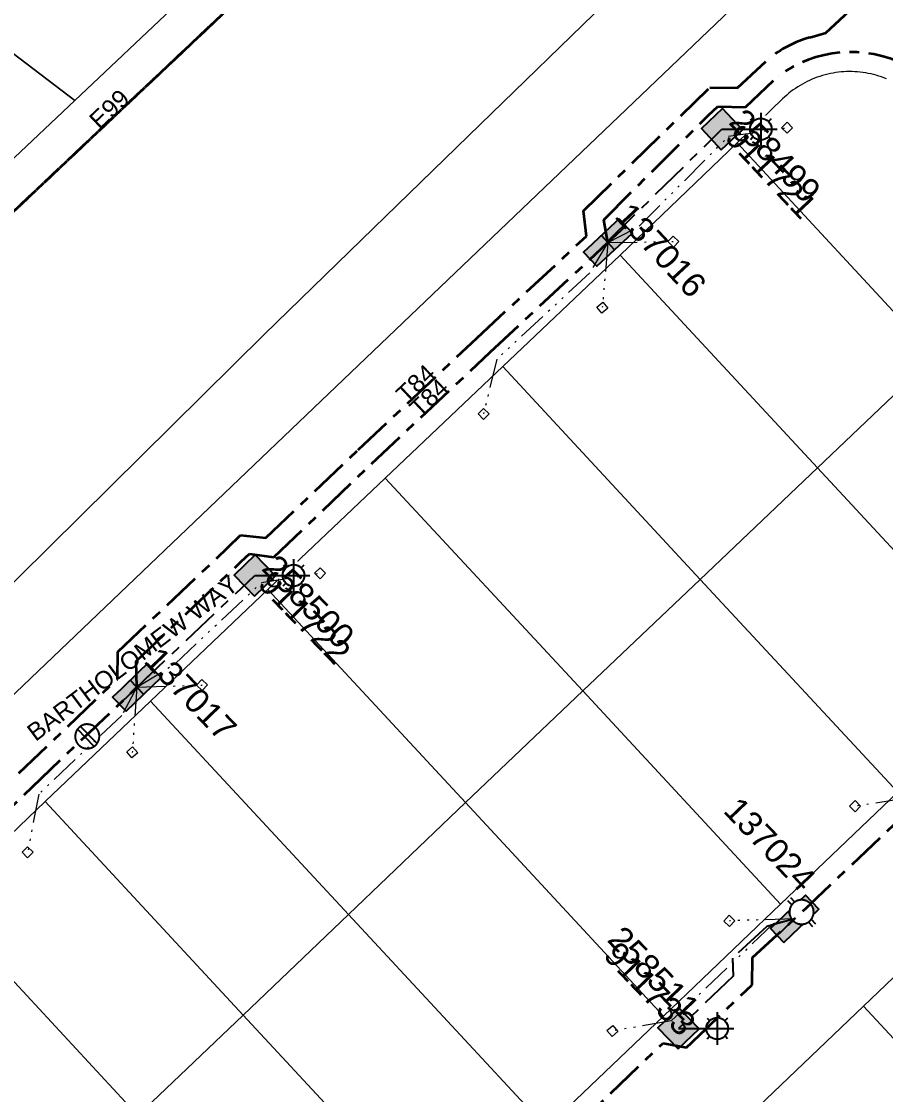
# Model space of a CAD drawing. Header units: metres. Extents: x 264899 to 270320, y 6185871 to 6191197.
# Drawn here: x 268139.4 to 268228.5, y 6186596 to 6186706.7 of the extents above; entities that cross this region are included whole.
import ezdxf
from ezdxf.enums import TextEntityAlignment as Align

# ---------------------------------------------------------------- set-up
doc = ezdxf.new("R2010")
doc.units = ezdxf.units.M
for name, pattern in [('Cable Exist OH', [1, 1, 0]), ('Cable Exist UG', [7, 4, -1, 1, -1]), ('PHANTOMX2', [6.6, 3, -0.75, 0.2, -0.75, 0.2, -0.75, 0.2, -0.75])]:
    doc.linetypes.add(name, pattern=pattern)
doc.layers.get('0').update_dxf_attribs({"color": 6})
for name, color, linetype, lineweight in [('_User_HV_Exist', 1, 'Continuous', 35), ('_User_LV_Exist', 5, 'Continuous', 35), ('Cadastre Land Parcels_SP_EXT', 118, 'Continuous', 15), ('Cadastre Roads_SP_EXT', 218, 'Continuous', 15), ('Mains_HV_EXT', 13, 'Continuous', 25), ('Mains_LV_EXT', 163, 'Continuous', 25), ('Mains_LV_SL_EXT', 135, 'Continuous', 25), ('Mains_SL_EXT', 131, 'Continuous', 25), ('Services_SP_EXT', 42, 'PHANTOMX2', 20)]:
    doc.layers.add(name, color=color, linetype=linetype, lineweight=lineweight)
for name, color, linetype in [('Equip_LV_EXT', 7, 'Continuous'), ('Equip_SP_SL_EXT', 7, 'Continuous'), ('SupportsUG_SP_LV_EXT', 7, 'Continuous'), ('SupportsUG_SP_LV_SL_EXT', 7, 'Continuous')]:
    doc.layers.add(name, color=color, linetype=linetype)
doc.layers.get('0').freeze()
doc.styles.add('COLUMN_LABEL', font='arial.ttf', dxfattribs={"height": 2})
doc.styles.add('iecARIAL', font='arial.ttf', dxfattribs={"height": 2})
doc.styles.add('POLE_LABEL', font='arial.ttf', dxfattribs={"height": 2})
doc.styles.add('SL_LABEL', font='arial.ttf', dxfattribs={"height": 2})
doc.styles.get("Standard").update_dxf_attribs({"font": 'arial.ttf'})

# ---------------------------------------------------------------- blocks, each defined once
blk = doc.blocks.new('COLUMN_EXT')
blk.add_hatch(color=256).paths.add_polyline_path([(1.5, -1.5), (1.5, 1.5), (-1.5, 1.5), (-1.5, -1.5)])
blk.add_lwpolyline([(1.5, 1.5), (-1.5, 1.5), (-1.5, -1.5), (1.5, -1.5)], close=True)
at = {"flags": 1}
blk.add_attdef('Z', (-1.81, 2.35), '', height=0.2, rotation=180, dxfattribs=at)
at = {"flags": 9}
for tag, p in [('STREETNAME', (-1.81, 1.6)), ('LOCATION', (-1.81, 1.4)), ('SUBURB', (-1.81, 1.8)), ('LEGEND', (-1.81, 1.2)), ('NOTES', (-1.81, 2)), ('COLUMN_TYPE', (-1.81, 0.4)), ('OWNED_BY', (-1.81, 0.6)), ('USAGE', (-1.81, 1)), ('STATE', (-1.81, 0.8))]:
    blk.add_attdef(tag, text='', height=0.2, rotation=180, dxfattribs=at).set_placement(p, align=Align.MIDDLE_LEFT)
for tag, style, p in [('STRUCTURE_PLANT_NUMBER', 'POLE_LABEL', (-1.81, -0.03)), ('STREET_CODE', 'COLUMN_LABEL', (-1.81, 0.2))]:
    blk.add_attdef(tag, text='', height=0.2, rotation=180, dxfattribs=dict(at, style=style)).set_placement(p, align=Align.MIDDLE_LEFT)
at = {"style": 'COLUMN_LABEL', "width": 0.9, "flags": 8}
blk.add_attdef('ASSET_NUM', text='', height=2, rotation=270, dxfattribs=at).set_placement((2, -4), align=Align.MIDDLE_LEFT)
blk = doc.blocks.new('PILLAR_EXT')
blk.add_hatch(color=256).paths.add_polyline_path([(-2.5, 1), (-2.5, -1), (2.5, -1), (2.5, 1)])
for p, q in [((-2.5, 0), (2.5, 0)), ((0, 1), (0, -1))]:
    blk.add_line(p, q)
at = {"ltscale": 10}
blk.add_line((2.5, 0), (-2.5, 0), dxfattribs=at)
blk.add_lwpolyline([(-2.5, -1), (-1.25, -1), (1.25, -1), (2.5, -1), (2.5, 1), (-2.5, 1)], close=True)
at = {"width": 0.9, "flags": 8}
blk.add_attdef('ASSET_NUM', text='', height=2, rotation=90, dxfattribs=at).set_placement((-2, 4), align=Align.MIDDLE_LEFT)
for tag, p, flags in [('OWNED_BY', (0, -0.2), 9), ('STATE', (0, -0.4), 9), ('SUPPORT_TYPE', (0, -0.6), 9), ('USAGE', (0, -0.8), 9), ('LEGEND', (0, -1), 9), ('LOCATION', (0, -1.2), 9), ('STREETNAME', (0, -1.8), 9), ('SUBURB', (0, -2), 1), ('NOTES', (0, -1.4), 9), ('PARENT', (0, -1.6), 9)]:
    blk.add_attdef(tag, p, '', height=0.2, dxfattribs=dict(flags=flags))
blk = doc.blocks.new('SL_LANTERN_EXT')
at = {"flags": 9}
for tag, p in [('LRATECODE', (-7.4, 0)), ('LOUTREACHVOCAB', (-7.2, 0)), ('LOUTREACH', (-7, 0)), ('LANTNUMBER', (-6.6, 0)), ('LNEW', (-6.4, 0)), ('LMASTVOCAB', (-6.2, 0)), ('LMAST', (-6, 0)), ('LLAMPVOCAB', (-5.8, 0)), ('LLAMP', (-5.6, 0)), ('LEXIST', (-5.4, 0)), ('LCHARGE3PERCENT', (-5.2, 0)), ('LCHARGE3', (-5, 0)), ('LCHARGE2PERCENT', (-4.8, 0)), ('LCHARGE2', (-4.6, 0)), ('LCHARGE1PERCENT', (-4.4, 0)), ('LCHARGE1', (-4.2, 0)), ('LCATEGORY', (-4, 0)), ('LBRACKETVOCAB', (-3.8, 0)), ('LBRACKET', (-3.6, 0)), ('LKINGHEIGHT', (-3.4, 0)), ('CREPLACE', (-3.2, 0)), ('CREMOVE', (-3, 0)), ('CNUMBER', (-2.8, 0)), ('CNEW', (-2.6, 0)), ('CEXIST', (-2.4, 0)), ('USAGE', (-2.2, 0)), ('STATE', (-2, 0)), ('OWNED_BY', (-1.8, 0)), ('ORIENTATION', (-1.6, 0)), ('OPERATING_VOLTAGE', (-1.4, 0)), ('NO_PHASES', (-1.2, 0)), ('LANTERN_TYPE', (-1, 0)), ('LANTERN_PURPOSE', (-0.8, 0)), ('CONTROL_TYPE', (-0.6, 0)), ('CONSTRUCTED_VOLTAGE', (-0.4, 0))]:
    blk.add_attdef(tag, text='', height=0.001, rotation=270, dxfattribs=at).set_placement(p, align=Align.MIDDLE_LEFT)
at = {"style": 'SL_LABEL', "flags": 9}
blk.add_attdef('STREET_CODE', text='', height=0.001, rotation=270, dxfattribs=at).set_placement((0, 0), align=Align.MIDDLE_LEFT)
at = {"flags": 1}
blk.add_attdef('Z', (0, 0), '', height=0.001, rotation=270, dxfattribs=at)
at = {"width": 0.9}
blk.add_attdef('LNUMBER', text='', height=1, dxfattribs=at).set_placement((7, -1), align=Align.MIDDLE_LEFT)
at = {"flags": 9}
for tag, p in [('LREMOVE', (0, -7.6)), ('LREPLACE', (0, -7.8)), ('LTYPE', (0, -8)), ('LTYPEVOCAB', (0, -8.2)), ('LEGEND', (0, -8.4)), ('SUBURB', (0, -8.6)), ('STREETNAME', (0, -8.8)), ('LOCATION', (0, -9)), ('NOTES', (0, -9.2)), ('MAINTAINED_BY', (0, -9.86))]:
    blk.add_attdef(tag, text='', height=0.001, dxfattribs=at).set_placement(p, align=Align.MIDDLE_LEFT)
blk.add_attdef('OPERATED_BY', (0, -9.61), '', height=0.001, dxfattribs=at)
blk.add_wipeout([(5.69, 0), (5.06, -1.06), (4, -1.69), (2.94, -1.06), (2.31, 0), (2.94, 1.06), (4, 1.69), (5.06, 1.06)])
for p, q in [((4, 1.69), (4, 0)), ((0, 0), (4, 0)), ((2.94, 1.06), (3.2, 0.8)), ((5.06, 1.06), (4.8, 0.8)), ((2.94, -1.06), (3.2, -0.8)), ((4, 0), (5.69, 0)), ((4, 0), (4, -1.69)), ((5.06, -1.06), (4.8, -0.8))]:
    blk.add_line(p, q)
blk.add_circle((4, 0), 1.12)
blk = doc.blocks.new('CCP_EXT')
at = {"flags": 9}
for tag, p in [('STATE', (0, -1.8)), ('LEGEND', (0, -1.4)), ('LIFE_SUPPORT', (0, -1.6)), ('NOTES', (0, -2))]:
    blk.add_attdef(tag, text='', height=0.2, dxfattribs=at).set_placement(p, align=Align.MIDDLE_LEFT)
blk.add_wipeout([(0, 0.57), (0.57, 0), (0, -0.57), (-0.57, 0)])
blk.add_lwpolyline([(-0.57, 0), (0, 0.57), (0.57, 0), (0, -0.57), (-0.57, 0)])
at = {"flags": 1}
blk.add_attdef('Z', (0, 0), '', height=0.2, dxfattribs=at)
at = {"flags": 9}
for tag, p in [('CCP_TYPE', (0, 0)), ('CONSTRUCTED_VOLTAGE', (0, -0.2)), ('OPERATING_VOLTAGE', (0, -0.6)), ('ORIENTATION', (0, -0.8)), ('OWNED_BY', (0, -1)), ('NO_PHASES', (0, -0.4)), ('USAGE', (0, -1.2))]:
    blk.add_attdef(tag, text='', height=0.2, dxfattribs=at).set_placement(p, align=Align.MIDDLE_LEFT)
blk = doc.blocks.new('LV_UG_LINKS_CLOSED_EXT')
at = {"layer": 'Equip_LV_EXT'}
for tag, flags, p in [('ACTUAL_STATUS', 9, (3, -2)), ('CONSTRUCTED_VOLTAGE', 9, (3, -2.2)), ('OPERATING_VOLTAGE', 9, (3, -2.6)), ('ORIENTATION', 9, (3, -2.8)), ('STATE', 9, (3, -3)), ('SWITCH_TYPE', 9, (3, -3.2)), ('NO_PHASES', 9, (3, -2.4)), ('USAGE', 9, (3, -3.4)), ('OWNED_BY', 9, (3, -3.8)), ('OPERATED_BY', 9, (3, -4)), ('NOTES', 9, (3, -3.6)), ('MAINTAINED_BY', 9, (3, -4.2)), ('NUMBER_OF_PHASES', 9, (3, -4.4)), ('TYPE', 9, (3, -4.6)), ('Z', 1, (3, -4.8))]:
    blk.add_attdef(tag, text='', height=0.2, dxfattribs=dict(at, flags=flags)).set_placement(p, align=Align.MIDDLE_LEFT)
blk.add_wipeout([(4, 1.25), (3.97, 1.25), (3.94, 1.25), (3.91, 1.25), (3.88, 1.24), (3.85, 1.24), (3.82, 1.24), (3.79, 1.23), (3.76, 1.23), (3.73, 1.22), (3.7, 1.21), (3.67, 1.2), (3.64, 1.2), (3.61, 1.19), (3.58, 1.18), (3.55, 1.17), (3.52, 1.15), (3.49, 1.14), (3.47, 1.13), (3.44, 1.12), (3.41, 1.1), (3.38, 1.09), (3.36, 1.07), (3.33, 1.06), (3.31, 1.04), (3.28, 1.02), (3.26, 1), (3.23, 0.99), (3.21, 0.97), (3.18, 0.95), (3.16, 0.93), (3.14, 0.91), (3.12, 0.88), (3.09, 0.86), (3.07, 0.84), (3.05, 0.82), (3.03, 0.79), (3.01, 0.77), (3, 0.74), (2.98, 0.72), (2.96, 0.69), (2.94, 0.67), (2.93, 0.64), (2.91, 0.62), (2.9, 0.59), (2.88, 0.56), (2.87, 0.53), (2.86, 0.51), (2.85, 0.48), (2.83, 0.45), (2.82, 0.42), (2.81, 0.39), (2.8, 0.36), (2.8, 0.33), (2.79, 0.3), (2.78, 0.27), (2.77, 0.24), (2.77, 0.21), (2.76, 0.18), (2.76, 0.15), (2.76, 0.12), (2.75, 0.09), (2.75, 0.06), (2.75, 0.03), (2.75, 0), (2.75, -0.03), (2.75, -0.06), (2.75, -0.09), (2.76, -0.12), (2.76, -0.15), (2.76, -0.18), (2.77, -0.21), (2.77, -0.24), (2.78, -0.27), (2.79, -0.3), (2.8, -0.33), (2.8, -0.36), (2.81, -0.39), (2.82, -0.42), (2.83, -0.45), (2.85, -0.48), (2.86, -0.51), (2.87, -0.53), (2.88, -0.56), (2.9, -0.59), (2.91, -0.62), (2.93, -0.64), (2.94, -0.67), (2.96, -0.69), (2.98, -0.72), (3, -0.74), (3.01, -0.77), (3.03, -0.79), (3.05, -0.82), (3.07, -0.84), (3.09, -0.86), (3.12, -0.88), (3.14, -0.91), (3.16, -0.93), (3.18, -0.95), (3.21, -0.97), (3.23, -0.99), (3.26, -1), (3.28, -1.02), (3.31, -1.04), (3.33, -1.06), (3.36, -1.07), (3.38, -1.09), (3.41, -1.1), (3.44, -1.12), (3.47, -1.13), (3.49, -1.14), (3.52, -1.15), (3.55, -1.17), (3.58, -1.18), (3.61, -1.19), (3.64, -1.2), (3.67, -1.2), (3.7, -1.21), (3.73, -1.22), (3.76, -1.23), (3.79, -1.23), (3.82, -1.24), (3.85, -1.24), (3.88, -1.24), (3.91, -1.25), (3.94, -1.25), (3.97, -1.25), (4, -1.25), (4.03, -1.25), (4.06, -1.25), (4.09, -1.25), (4.12, -1.24), (4.15, -1.24), (4.18, -1.24), (4.21, -1.23), (4.24, -1.23), (4.27, -1.22), (4.3, -1.21), (4.33, -1.2), (4.36, -1.2), (4.39, -1.19), (4.42, -1.18), (4.45, -1.17), (4.48, -1.15), (4.51, -1.14), (4.53, -1.13), (4.56, -1.12), (4.59, -1.1), (4.62, -1.09), (4.64, -1.07), (4.67, -1.06), (4.69, -1.04), (4.72, -1.02), (4.74, -1), (4.77, -0.99), (4.79, -0.97), (4.82, -0.95), (4.84, -0.93), (4.86, -0.91), (4.88, -0.88), (4.91, -0.86), (4.93, -0.84), (4.95, -0.82), (4.97, -0.79), (4.99, -0.77), (5, -0.74), (5.02, -0.72), (5.04, -0.69), (5.06, -0.67), (5.07, -0.64), (5.09, -0.62), (5.1, -0.59), (5.12, -0.56), (5.13, -0.53), (5.14, -0.51), (5.15, -0.48), (5.17, -0.45), (5.18, -0.42), (5.19, -0.39), (5.2, -0.36), (5.2, -0.33), (5.21, -0.3), (5.22, -0.27), (5.23, -0.24), (5.23, -0.21), (5.24, -0.18), (5.24, -0.15), (5.24, -0.12), (5.25, -0.09), (5.25, -0.06), (5.25, -0.03), (5.25, 0), (5.25, 0.03), (5.25, 0.06), (5.25, 0.09), (5.24, 0.12), (5.24, 0.15), (5.24, 0.18), (5.23, 0.21), (5.23, 0.24), (5.22, 0.27), (5.21, 0.3), (5.2, 0.33), (5.2, 0.36), (5.19, 0.39), (5.18, 0.42), (5.17, 0.45), (5.15, 0.48), (5.14, 0.51), (5.13, 0.53), (5.12, 0.56), (5.1, 0.59), (5.09, 0.62), (5.07, 0.64), (5.06, 0.67), (5.04, 0.69), (5.02, 0.72), (5, 0.74), (4.99, 0.77), (4.97, 0.79), (4.95, 0.82), (4.93, 0.84), (4.91, 0.86), (4.88, 0.88), (4.86, 0.91), (4.84, 0.93), (4.82, 0.95), (4.79, 0.97), (4.77, 0.99), (4.74, 1), (4.72, 1.02), (4.69, 1.04), (4.67, 1.06), (4.64, 1.07), (4.62, 1.09), (4.59, 1.1), (4.56, 1.12), (4.53, 1.13), (4.51, 1.14), (4.48, 1.15), (4.45, 1.17), (4.42, 1.18), (4.39, 1.19), (4.36, 1.2), (4.33, 1.2), (4.3, 1.21), (4.27, 1.22), (4.24, 1.23), (4.21, 1.23), (4.18, 1.24), (4.15, 1.24), (4.12, 1.24), (4.09, 1.25), (4.06, 1.25), (4.03, 1.25)]).dxf.layer = 'Equip_LV_EXT'
for p, q in [((3.79, 1.23), (3.79, -1.23)), ((4.21, 1.23), (4.21, -1.23))]:
    blk.add_line(p, q, dxfattribs=at)
at = {"layer": 'Equip_LV_EXT', "flags": 128}
blk.add_lwpolyline([(4, 1.25), (3.97, 1.25), (3.94, 1.25), (3.91, 1.25), (3.88, 1.24), (3.85, 1.24), (3.82, 1.24), (3.79, 1.23), (3.76, 1.23), (3.73, 1.22), (3.7, 1.21), (3.67, 1.2), (3.64, 1.2), (3.61, 1.19), (3.58, 1.18), (3.55, 1.17), (3.52, 1.15), (3.49, 1.14), (3.47, 1.13), (3.44, 1.12), (3.41, 1.1), (3.38, 1.09), (3.36, 1.07), (3.33, 1.06), (3.31, 1.04), (3.28, 1.02), (3.26, 1), (3.23, 0.99), (3.21, 0.97), (3.18, 0.95), (3.16, 0.93), (3.14, 0.91), (3.12, 0.88), (3.09, 0.86), (3.07, 0.84), (3.05, 0.82), (3.03, 0.79), (3.01, 0.77), (3, 0.74), (2.98, 0.72), (2.96, 0.69), (2.94, 0.67), (2.93, 0.64), (2.91, 0.62), (2.9, 0.59), (2.88, 0.56), (2.87, 0.53), (2.86, 0.51), (2.85, 0.48), (2.83, 0.45), (2.82, 0.42), (2.81, 0.39), (2.8, 0.36), (2.8, 0.33), (2.79, 0.3), (2.78, 0.27), (2.77, 0.24), (2.77, 0.21), (2.76, 0.18), (2.76, 0.15), (2.76, 0.12), (2.75, 0.09), (2.75, 0.06), (2.75, 0.03), (2.75, 0), (2.75, -0.03), (2.75, -0.06), (2.75, -0.09), (2.76, -0.12), (2.76, -0.15), (2.76, -0.18), (2.77, -0.21), (2.77, -0.24), (2.78, -0.27), (2.79, -0.3), (2.8, -0.33), (2.8, -0.36), (2.81, -0.39), (2.82, -0.42), (2.83, -0.45), (2.85, -0.48), (2.86, -0.51), (2.87, -0.53), (2.88, -0.56), (2.9, -0.59), (2.91, -0.62), (2.93, -0.64), (2.94, -0.67), (2.96, -0.69), (2.98, -0.72), (3, -0.74), (3.01, -0.77), (3.03, -0.79), (3.05, -0.82), (3.07, -0.84), (3.09, -0.86), (3.12, -0.88), (3.14, -0.91), (3.16, -0.93), (3.18, -0.95), (3.21, -0.97), (3.23, -0.99), (3.26, -1), (3.28, -1.02), (3.31, -1.04), (3.33, -1.06), (3.36, -1.07), (3.38, -1.09), (3.41, -1.1), (3.44, -1.12), (3.47, -1.13), (3.49, -1.14), (3.52, -1.15), (3.55, -1.17), (3.58, -1.18), (3.61, -1.19), (3.64, -1.2), (3.67, -1.2), (3.7, -1.21), (3.73, -1.22), (3.76, -1.23), (3.79, -1.23), (3.82, -1.24), (3.85, -1.24), (3.88, -1.24), (3.91, -1.25), (3.94, -1.25), (3.97, -1.25), (4, -1.25), (4.03, -1.25), (4.06, -1.25), (4.09, -1.25), (4.12, -1.24), (4.15, -1.24), (4.18, -1.24), (4.21, -1.23), (4.24, -1.23), (4.27, -1.22), (4.3, -1.21), (4.33, -1.2), (4.36, -1.2), (4.39, -1.19), (4.42, -1.18), (4.45, -1.17), (4.48, -1.15), (4.51, -1.14), (4.53, -1.13), (4.56, -1.12), (4.59, -1.1), (4.62, -1.09), (4.64, -1.07), (4.67, -1.06), (4.69, -1.04), (4.72, -1.02), (4.74, -1), (4.77, -0.99), (4.79, -0.97), (4.82, -0.95), (4.84, -0.93), (4.86, -0.91), (4.88, -0.88), (4.91, -0.86), (4.93, -0.84), (4.95, -0.82), (4.97, -0.79), (4.99, -0.77), (5, -0.74), (5.02, -0.72), (5.04, -0.69), (5.06, -0.67), (5.07, -0.64), (5.09, -0.62), (5.1, -0.59), (5.12, -0.56), (5.13, -0.53), (5.14, -0.51), (5.15, -0.48), (5.17, -0.45), (5.18, -0.42), (5.19, -0.39), (5.2, -0.36), (5.2, -0.33), (5.21, -0.3), (5.22, -0.27), (5.23, -0.24), (5.23, -0.21), (5.24, -0.18), (5.24, -0.15), (5.24, -0.12), (5.25, -0.09), (5.25, -0.06), (5.25, -0.03), (5.25, 0), (5.25, 0.03), (5.25, 0.06), (5.25, 0.09), (5.24, 0.12), (5.24, 0.15), (5.24, 0.18), (5.23, 0.21), (5.23, 0.24), (5.22, 0.27), (5.21, 0.3), (5.2, 0.33), (5.2, 0.36), (5.19, 0.39), (5.18, 0.42), (5.17, 0.45), (5.15, 0.48), (5.14, 0.51), (5.13, 0.53), (5.12, 0.56), (5.1, 0.59), (5.09, 0.62), (5.07, 0.64), (5.06, 0.67), (5.04, 0.69), (5.02, 0.72), (5, 0.74), (4.99, 0.77), (4.97, 0.79), (4.95, 0.82), (4.93, 0.84), (4.91, 0.86), (4.88, 0.88), (4.86, 0.91), (4.84, 0.93), (4.82, 0.95), (4.79, 0.97), (4.77, 0.99), (4.74, 1), (4.72, 1.02), (4.69, 1.04), (4.67, 1.06), (4.64, 1.07), (4.62, 1.09), (4.59, 1.1), (4.56, 1.12), (4.53, 1.13), (4.51, 1.14), (4.48, 1.15), (4.45, 1.17), (4.42, 1.18), (4.39, 1.19), (4.36, 1.2), (4.33, 1.2), (4.3, 1.21), (4.27, 1.22), (4.24, 1.23), (4.21, 1.23), (4.18, 1.24), (4.15, 1.24), (4.12, 1.24), (4.09, 1.25), (4.06, 1.25), (4.03, 1.25)], close=True, dxfattribs=at)
blk = doc.blocks.new('LV_UG_LINKS_OPEN_EXT')
at = {"layer": 'Equip_LV_EXT'}
for tag, height, flags, p in [('NO_PHASES', 0.167, 9, (3.17, -2)), ('OPERATING_VOLTAGE', 0.2, 9, (3, -2.6)), ('ORIENTATION', 0.2, 9, (3, -2.8)), ('STATE', 0.2, 9, (3, -3)), ('SWITCH_TYPE', 0.2, 9, (3, -3.2)), ('USAGE', 0.2, 9, (3, -3.4)), ('OWNED_BY', 0.2, 9, (3, -3.8)), ('OPERATED_BY', 0.2, 9, (3, -4)), ('NOTES', 0.2, 9, (3, -3.6)), ('MAINTAINED_BY', 0.2, 9, (3, -4.2)), ('NUMBER_OF_PHASES', 0.2, 9, (3, -4.4)), ('TYPE', 0.2, 9, (3, -4.6)), ('Z', 0.2, 1, (3, -4.8))]:
    blk.add_attdef(tag, text='', height=height, dxfattribs=dict(at, flags=flags)).set_placement(p, align=Align.MIDDLE_LEFT)
blk.add_wipeout([(4, 1.25), (3.97, 1.25), (3.94, 1.25), (3.91, 1.25), (3.88, 1.24), (3.85, 1.24), (3.82, 1.24), (3.79, 1.23), (3.76, 1.23), (3.73, 1.22), (3.7, 1.21), (3.67, 1.2), (3.64, 1.2), (3.61, 1.19), (3.58, 1.18), (3.55, 1.17), (3.52, 1.15), (3.49, 1.14), (3.47, 1.13), (3.44, 1.12), (3.41, 1.1), (3.38, 1.09), (3.36, 1.07), (3.33, 1.06), (3.31, 1.04), (3.28, 1.02), (3.26, 1), (3.23, 0.99), (3.21, 0.97), (3.18, 0.95), (3.16, 0.93), (3.14, 0.91), (3.12, 0.88), (3.09, 0.86), (3.07, 0.84), (3.05, 0.82), (3.03, 0.79), (3.01, 0.77), (3, 0.74), (2.98, 0.72), (2.96, 0.69), (2.94, 0.67), (2.93, 0.64), (2.91, 0.62), (2.9, 0.59), (2.88, 0.56), (2.87, 0.53), (2.86, 0.51), (2.85, 0.48), (2.83, 0.45), (2.82, 0.42), (2.81, 0.39), (2.8, 0.36), (2.8, 0.33), (2.79, 0.3), (2.78, 0.27), (2.77, 0.24), (2.77, 0.21), (2.76, 0.18), (2.76, 0.15), (2.76, 0.12), (2.75, 0.09), (2.75, 0.06), (2.75, 0.03), (2.75, 0), (2.75, -0.03), (2.75, -0.06), (2.75, -0.09), (2.76, -0.12), (2.76, -0.15), (2.76, -0.18), (2.77, -0.21), (2.77, -0.24), (2.78, -0.27), (2.79, -0.3), (2.8, -0.33), (2.8, -0.36), (2.81, -0.39), (2.82, -0.42), (2.83, -0.45), (2.85, -0.48), (2.86, -0.51), (2.87, -0.53), (2.88, -0.56), (2.9, -0.59), (2.91, -0.62), (2.93, -0.64), (2.94, -0.67), (2.96, -0.69), (2.98, -0.72), (3, -0.74), (3.01, -0.77), (3.03, -0.79), (3.05, -0.82), (3.07, -0.84), (3.09, -0.86), (3.12, -0.88), (3.14, -0.91), (3.16, -0.93), (3.18, -0.95), (3.21, -0.97), (3.23, -0.99), (3.26, -1), (3.28, -1.02), (3.31, -1.04), (3.33, -1.06), (3.36, -1.07), (3.38, -1.09), (3.41, -1.1), (3.44, -1.12), (3.47, -1.13), (3.49, -1.14), (3.52, -1.15), (3.55, -1.17), (3.58, -1.18), (3.61, -1.19), (3.64, -1.2), (3.67, -1.2), (3.7, -1.21), (3.73, -1.22), (3.76, -1.23), (3.79, -1.23), (3.82, -1.24), (3.85, -1.24), (3.88, -1.24), (3.91, -1.25), (3.94, -1.25), (3.97, -1.25), (4, -1.25), (4.03, -1.25), (4.06, -1.25), (4.09, -1.25), (4.12, -1.24), (4.15, -1.24), (4.18, -1.24), (4.21, -1.23), (4.24, -1.23), (4.27, -1.22), (4.3, -1.21), (4.33, -1.2), (4.36, -1.2), (4.39, -1.19), (4.42, -1.18), (4.45, -1.17), (4.48, -1.15), (4.51, -1.14), (4.53, -1.13), (4.56, -1.12), (4.59, -1.1), (4.62, -1.09), (4.64, -1.07), (4.67, -1.06), (4.69, -1.04), (4.72, -1.02), (4.74, -1), (4.77, -0.99), (4.79, -0.97), (4.82, -0.95), (4.84, -0.93), (4.86, -0.91), (4.88, -0.88), (4.91, -0.86), (4.93, -0.84), (4.95, -0.82), (4.97, -0.79), (4.99, -0.77), (5, -0.74), (5.02, -0.72), (5.04, -0.69), (5.06, -0.67), (5.07, -0.64), (5.09, -0.62), (5.1, -0.59), (5.12, -0.56), (5.13, -0.53), (5.14, -0.51), (5.15, -0.48), (5.17, -0.45), (5.18, -0.42), (5.19, -0.39), (5.2, -0.36), (5.2, -0.33), (5.21, -0.3), (5.22, -0.27), (5.23, -0.24), (5.23, -0.21), (5.24, -0.18), (5.24, -0.15), (5.24, -0.12), (5.25, -0.09), (5.25, -0.06), (5.25, -0.03), (5.25, 0), (5.25, 0.03), (5.25, 0.06), (5.25, 0.09), (5.24, 0.12), (5.24, 0.15), (5.24, 0.18), (5.23, 0.21), (5.23, 0.24), (5.22, 0.27), (5.21, 0.3), (5.2, 0.33), (5.2, 0.36), (5.19, 0.39), (5.18, 0.42), (5.17, 0.45), (5.15, 0.48), (5.14, 0.51), (5.13, 0.53), (5.12, 0.56), (5.1, 0.59), (5.09, 0.62), (5.07, 0.64), (5.06, 0.67), (5.04, 0.69), (5.02, 0.72), (5, 0.74), (4.99, 0.77), (4.97, 0.79), (4.95, 0.82), (4.93, 0.84), (4.91, 0.86), (4.88, 0.88), (4.86, 0.91), (4.84, 0.93), (4.82, 0.95), (4.79, 0.97), (4.77, 0.99), (4.74, 1), (4.72, 1.02), (4.69, 1.04), (4.67, 1.06), (4.64, 1.07), (4.62, 1.09), (4.59, 1.1), (4.56, 1.12), (4.53, 1.13), (4.51, 1.14), (4.48, 1.15), (4.45, 1.17), (4.42, 1.18), (4.39, 1.19), (4.36, 1.2), (4.33, 1.2), (4.3, 1.21), (4.27, 1.22), (4.24, 1.23), (4.21, 1.23), (4.18, 1.24), (4.15, 1.24), (4.12, 1.24), (4.09, 1.25), (4.06, 1.25), (4.03, 1.25)]).dxf.layer = 'Equip_LV_EXT'
for p, q in [((3.79, 1.86), (3.79, 1.23)), ((4.21, 1.86), (4.21, 1.23)), ((3.79, -1.23), (3.79, -1.86)), ((4.21, -1.23), (4.21, -1.86))]:
    blk.add_line(p, q, dxfattribs=at)
at = {"layer": 'Equip_LV_EXT', "flags": 128}
blk.add_lwpolyline([(4, 1.25), (3.97, 1.25), (3.94, 1.25), (3.91, 1.25), (3.88, 1.24), (3.85, 1.24), (3.82, 1.24), (3.79, 1.23), (3.76, 1.23), (3.73, 1.22), (3.7, 1.21), (3.67, 1.2), (3.64, 1.2), (3.61, 1.19), (3.58, 1.18), (3.55, 1.17), (3.52, 1.15), (3.49, 1.14), (3.47, 1.13), (3.44, 1.12), (3.41, 1.1), (3.38, 1.09), (3.36, 1.07), (3.33, 1.06), (3.31, 1.04), (3.28, 1.02), (3.26, 1), (3.23, 0.99), (3.21, 0.97), (3.18, 0.95), (3.16, 0.93), (3.14, 0.91), (3.12, 0.88), (3.09, 0.86), (3.07, 0.84), (3.05, 0.82), (3.03, 0.79), (3.01, 0.77), (3, 0.74), (2.98, 0.72), (2.96, 0.69), (2.94, 0.67), (2.93, 0.64), (2.91, 0.62), (2.9, 0.59), (2.88, 0.56), (2.87, 0.53), (2.86, 0.51), (2.85, 0.48), (2.83, 0.45), (2.82, 0.42), (2.81, 0.39), (2.8, 0.36), (2.8, 0.33), (2.79, 0.3), (2.78, 0.27), (2.77, 0.24), (2.77, 0.21), (2.76, 0.18), (2.76, 0.15), (2.76, 0.12), (2.75, 0.09), (2.75, 0.06), (2.75, 0.03), (2.75, 0), (2.75, -0.03), (2.75, -0.06), (2.75, -0.09), (2.76, -0.12), (2.76, -0.15), (2.76, -0.18), (2.77, -0.21), (2.77, -0.24), (2.78, -0.27), (2.79, -0.3), (2.8, -0.33), (2.8, -0.36), (2.81, -0.39), (2.82, -0.42), (2.83, -0.45), (2.85, -0.48), (2.86, -0.51), (2.87, -0.53), (2.88, -0.56), (2.9, -0.59), (2.91, -0.62), (2.93, -0.64), (2.94, -0.67), (2.96, -0.69), (2.98, -0.72), (3, -0.74), (3.01, -0.77), (3.03, -0.79), (3.05, -0.82), (3.07, -0.84), (3.09, -0.86), (3.12, -0.88), (3.14, -0.91), (3.16, -0.93), (3.18, -0.95), (3.21, -0.97), (3.23, -0.99), (3.26, -1), (3.28, -1.02), (3.31, -1.04), (3.33, -1.06), (3.36, -1.07), (3.38, -1.09), (3.41, -1.1), (3.44, -1.12), (3.47, -1.13), (3.49, -1.14), (3.52, -1.15), (3.55, -1.17), (3.58, -1.18), (3.61, -1.19), (3.64, -1.2), (3.67, -1.2), (3.7, -1.21), (3.73, -1.22), (3.76, -1.23), (3.79, -1.23), (3.82, -1.24), (3.85, -1.24), (3.88, -1.24), (3.91, -1.25), (3.94, -1.25), (3.97, -1.25), (4, -1.25), (4.03, -1.25), (4.06, -1.25), (4.09, -1.25), (4.12, -1.24), (4.15, -1.24), (4.18, -1.24), (4.21, -1.23), (4.24, -1.23), (4.27, -1.22), (4.3, -1.21), (4.33, -1.2), (4.36, -1.2), (4.39, -1.19), (4.42, -1.18), (4.45, -1.17), (4.48, -1.15), (4.51, -1.14), (4.53, -1.13), (4.56, -1.12), (4.59, -1.1), (4.62, -1.09), (4.64, -1.07), (4.67, -1.06), (4.69, -1.04), (4.72, -1.02), (4.74, -1), (4.77, -0.99), (4.79, -0.97), (4.82, -0.95), (4.84, -0.93), (4.86, -0.91), (4.88, -0.88), (4.91, -0.86), (4.93, -0.84), (4.95, -0.82), (4.97, -0.79), (4.99, -0.77), (5, -0.74), (5.02, -0.72), (5.04, -0.69), (5.06, -0.67), (5.07, -0.64), (5.09, -0.62), (5.1, -0.59), (5.12, -0.56), (5.13, -0.53), (5.14, -0.51), (5.15, -0.48), (5.17, -0.45), (5.18, -0.42), (5.19, -0.39), (5.2, -0.36), (5.2, -0.33), (5.21, -0.3), (5.22, -0.27), (5.23, -0.24), (5.23, -0.21), (5.24, -0.18), (5.24, -0.15), (5.24, -0.12), (5.25, -0.09), (5.25, -0.06), (5.25, -0.03), (5.25, 0), (5.25, 0.03), (5.25, 0.06), (5.25, 0.09), (5.24, 0.12), (5.24, 0.15), (5.24, 0.18), (5.23, 0.21), (5.23, 0.24), (5.22, 0.27), (5.21, 0.3), (5.2, 0.33), (5.2, 0.36), (5.19, 0.39), (5.18, 0.42), (5.17, 0.45), (5.15, 0.48), (5.14, 0.51), (5.13, 0.53), (5.12, 0.56), (5.1, 0.59), (5.09, 0.62), (5.07, 0.64), (5.06, 0.67), (5.04, 0.69), (5.02, 0.72), (5, 0.74), (4.99, 0.77), (4.97, 0.79), (4.95, 0.82), (4.93, 0.84), (4.91, 0.86), (4.88, 0.88), (4.86, 0.91), (4.84, 0.93), (4.82, 0.95), (4.79, 0.97), (4.77, 0.99), (4.74, 1), (4.72, 1.02), (4.69, 1.04), (4.67, 1.06), (4.64, 1.07), (4.62, 1.09), (4.59, 1.1), (4.56, 1.12), (4.53, 1.13), (4.51, 1.14), (4.48, 1.15), (4.45, 1.17), (4.42, 1.18), (4.39, 1.19), (4.36, 1.2), (4.33, 1.2), (4.3, 1.21), (4.27, 1.22), (4.24, 1.23), (4.21, 1.23), (4.18, 1.24), (4.15, 1.24), (4.12, 1.24), (4.09, 1.25), (4.06, 1.25), (4.03, 1.25)], close=True, dxfattribs=at)
at = {"layer": 'Equip_LV_EXT', "flags": 9}
for tag, p in [('ACTUAL_STATUS', (3.17, -1.67)), ('CONSTRUCTED_VOLTAGE', (3.17, -1.83))]:
    blk.add_attdef(tag, text='', height=0.167, dxfattribs=at).set_placement(p, align=Align.MIDDLE_LEFT)

msp = doc.modelspace()

# ---------------------------------------------------------------- linework, layer by layer
at = {"layer": '_User_LV_Exist', "linetype": 'Cable Exist OH'}
msp.add_lwpolyline([(268175.21, 6186721.66), (268121.77, 6186671.23)], dxfattribs=at)
at = {"layer": 'Cadastre Land Parcels_SP_EXT', "linetype": 'Continuous'}
for points in [[(268155.42, 6186708.48), (268155.15, 6186713.65), (268119.51, 6186740.82), (268116.06, 6186743.45), (268104.98, 6186728.9), (268108.16, 6186726.48), (268144.86, 6186698.51), (268155.42, 6186708.48)], [(268121.17, 6186676.14), (268144.86, 6186698.51), (268108.16, 6186726.48), (268104.98, 6186728.9), (268082.81, 6186699.81), (268085.99, 6186697.39), (268117.9, 6186673.06), (268121.17, 6186676.14)], [(268233.56, 6186672.16), (268213.16, 6186694.15), (268201.11, 6186682.57), (268221.47, 6186660.63), (268233.56, 6186672.16)], [(268221.47, 6186660.63), (268201.11, 6186682.57), (268189, 6186671.08), (268209.36, 6186649.14), (268221.47, 6186660.63)], [(268253.94, 6186650.2), (268233.56, 6186672.16), (268221.47, 6186660.63), (268241.84, 6186638.7), (268253.94, 6186650.2)], [(268209.36, 6186649.14), (268189, 6186671.08), (268176.89, 6186659.58), (268197.25, 6186637.65), (268209.36, 6186649.14)], [(268241.84, 6186638.7), (268221.47, 6186660.63), (268209.36, 6186649.14), (268229.73, 6186627.21), (268241.84, 6186638.7)], [(268197.25, 6186637.65), (268176.89, 6186659.58), (268164.78, 6186648.09), (268185.16, 6186626.13), (268197.25, 6186637.65)], [(268229.73, 6186627.21), (268209.36, 6186649.14), (268197.25, 6186637.65), (268217.65, 6186615.67), (268229.73, 6186627.21)], [(268185.16, 6186626.13), (268164.78, 6186648.09), (268152.67, 6186636.6), (268173.08, 6186614.59), (268185.16, 6186626.13)], [(268217.65, 6186615.67), (268197.25, 6186637.65), (268185.16, 6186626.13), (268205.57, 6186604.13), (268217.65, 6186615.67)], [(268173.08, 6186614.59), (268152.67, 6186636.6), (268141.82, 6186626.23), (268162.24, 6186604.23), (268173.08, 6186614.59)], [(268162.24, 6186604.23), (268141.82, 6186626.23), (268130.98, 6186615.87), (268151.39, 6186593.87), (268162.24, 6186604.23)], [(268205.57, 6186604.13), (268185.16, 6186626.13), (268173.08, 6186614.59), (268193.5, 6186592.59), (268205.57, 6186604.13)], [(268260.54, 6186596.46), (268240.12, 6186618.46), (268226.2, 6186605.16), (268246.61, 6186583.15), (268260.54, 6186596.46)], [(268151.39, 6186593.87), (268130.98, 6186615.87), (268118.9, 6186604.33), (268139.31, 6186582.33), (268151.39, 6186593.87)], [(268193.5, 6186592.59), (268173.08, 6186614.59), (268162.24, 6186604.23), (268182.65, 6186582.23), (268193.5, 6186592.59)], [(268246.61, 6186583.15), (268226.2, 6186605.16), (268212.28, 6186591.86), (268232.69, 6186569.85), (268246.61, 6186583.15)], [(268182.65, 6186582.23), (268162.24, 6186604.23), (268151.39, 6186593.87), (268171.8, 6186571.87), (268182.65, 6186582.23)]]:
    msp.add_lwpolyline(points, close=True, dxfattribs=at)
for points in [[(268034.35, 6186537.74), (268227.83, 6186722.57), (268221.53, 6186729.27), (268216.28, 6186724.32), (268199.56, 6186708.53), (268186.68, 6186696.02), (268175.67, 6186685.34), (268164.4, 6186674.39), (268129.57, 6186640), (268104.82, 6186616.64), (268096.9, 6186609.16), (268024.17, 6186540.52)], [(268228.58, 6186700.74), (268228.31, 6186700.85), (268228.05, 6186700.94), (268227.78, 6186701.03), (268227.51, 6186701.11), (268227.24, 6186701.19), (268226.97, 6186701.25), (268226.69, 6186701.31), (268226.42, 6186701.36), (268226.14, 6186701.4), (268225.86, 6186701.44), (268225.58, 6186701.46), (268225.3, 6186701.48), (268225.02, 6186701.49), (268224.74, 6186701.5), (268224.45, 6186701.49), (268224.17, 6186701.48), (268223.89, 6186701.46), (268223.61, 6186701.43), (268223.33, 6186701.39), (268223.06, 6186701.34), (268222.78, 6186701.29), (268222.51, 6186701.23), (268222.23, 6186701.16), (268221.96, 6186701.09), (268221.69, 6186701), (268221.43, 6186700.91), (268221.16, 6186700.81), (268220.9, 6186700.71), (268220.64, 6186700.59), (268220.39, 6186700.47), (268220.14, 6186700.34), (268219.89, 6186700.21), (268219.65, 6186700.07), (268219.41, 6186699.92), (268219.17, 6186699.76), (268218.94, 6186699.6), (268218.72, 6186699.43), (268218.49, 6186699.26), (268218.28, 6186699.07), (268218.07, 6186698.89), (268217.86, 6186698.69), (268213.16, 6186694.15), (268233.56, 6186672.16)]]:
    msp.add_lwpolyline(points, dxfattribs=at)
at = {"layer": 'Mains_LV_EXT', "linetype": 'Cable Exist OH'}
msp.add_lwpolyline([(268175.21, 6186721.66), (268121.77, 6186671.23)], dxfattribs=at)
at = {"layer": 'Mains_SL_EXT', "linetype": 'Cable Exist OH'}
msp.add_lwpolyline([(268121.77, 6186671.23), (268175.21, 6186721.66)], dxfattribs=at)

# ---------------------------------------------------------------- block references
at = {"layer": 'SupportsUG_SP_LV_EXT'}
ref = msp.add_blockref('PILLAR_EXT', (268199.85, 6186683.86), dxfattribs=dict(at, rotation=222.9311842728799))
ref.add_attrib('ASSET_NUM', '137016', dxfattribs={"layer": '0', "height": 2.5, "rotation": 312.9312, "style": 'iecARIAL'}).set_placement((268201.35, 6186687.36), align=Align.MIDDLE_LEFT)
ref = msp.add_blockref('PILLAR_EXT', (268151.27, 6186638.02), dxfattribs=dict(at, rotation=223.9721329410433))
ref.add_attrib('ASSET_NUM', '137017', dxfattribs={"layer": '0', "height": 2.5, "rotation": 313.9721, "style": 'iecARIAL'}).set_placement((268152.77, 6186641.52), align=Align.MIDDLE_LEFT)
ref = msp.add_blockref('PILLAR_EXT', (268219.09, 6186614.15), dxfattribs=dict(at, rotation=43.73894197864021))
ref.add_attrib('ASSET_NUM', '137024', dxfattribs={"layer": '0', "height": 2.5, "rotation": 313.7389, "style": 'iecARIAL'}).set_placement((268220.59, 6186617.65), align=Align.MIDDLE_RIGHT)
at = {"layer": 'SupportsUG_SP_LV_SL_EXT'}
ref = msp.add_blockref('COLUMN_EXT', (268211.6, 6186695.55), dxfattribs=dict(at, rotation=223.3030069800989))
ref.add_attrib('ASSET_NUM', '911721', dxfattribs={"layer": '0', "height": 2.5, "rotation": 313.303, "style": 'COLUMN_LABEL'}).set_placement((268213.6, 6186696.3), align=Align.TOP_LEFT)
ref = msp.add_blockref('COLUMN_EXT', (268163.43, 6186649.55), dxfattribs=dict(at, rotation=223.9755593040577))
ref.add_attrib('ASSET_NUM', '911722', dxfattribs={"layer": '0', "height": 2.5, "rotation": 313.9756, "style": 'COLUMN_LABEL'}).set_placement((268165.43, 6186650.3), align=Align.TOP_LEFT)
ref = msp.add_blockref('COLUMN_EXT', (268207.12, 6186602.85), dxfattribs=dict(at, rotation=223.7385696889032))
ref.add_attrib('ASSET_NUM', '911733', dxfattribs={"layer": '0', "height": 2.5, "rotation": 313.7386, "style": 'COLUMN_LABEL'}).set_placement((268209.12, 6186603.6), align=Align.TOP_RIGHT)

# ---------------------------------------------------------------- texts
at = {"layer": 'Mains_LV_EXT'}
for s, rotation, p in [('E99', 43.3445, (268147.42, 6186695.44)), ('T84', 43.3315, (268179.07, 6186667.19)), ('T84', 43.3315, (268180.44, 6186665.73))]:
    msp.add_text(s, height=1.8, rotation=rotation, dxfattribs=at).set_placement(p)

# ---------------------------------------------------------------- next in the draw order: block references
at = {"layer": 'Equip_LV_EXT', "rotation": 43.73894197864021}
msp.add_blockref('LV_UG_LINKS_OPEN_EXT', (268216.92, 6186612.08), dxfattribs=at)
at = {"layer": 'Equip_SP_SL_EXT'}
ref = msp.add_blockref('SL_LANTERN_EXT', (268211.6, 6186695.55), dxfattribs=at)
ref.add_attrib('ASSET_NUM', '258499', dxfattribs={"layer": '0', "height": 2.5, "rotation": 313.303, "style": 'iecARIAL'}).set_placement((268213.1, 6186697.05), align=Align.MIDDLE_LEFT)
ref = msp.add_blockref('SL_LANTERN_EXT', (268163.43, 6186649.55), dxfattribs=at)
ref.add_attrib('ASSET_NUM', '258500', dxfattribs={"layer": '0', "height": 2.5, "rotation": 313.9756, "style": 'iecARIAL'}).set_placement((268164.93, 6186651.05), align=Align.MIDDLE_LEFT)
ref = msp.add_blockref('SL_LANTERN_EXT', (268207.12, 6186602.85), dxfattribs=at)
ref.add_attrib('ASSET_NUM', '258511', dxfattribs={"layer": '0', "height": 2.5, "rotation": 313.7386, "style": 'iecARIAL'}).set_placement((268208.62, 6186604.35), align=Align.MIDDLE_RIGHT)
at = {"layer": 'Services_SP_EXT'}
for p, rotation in [((268206.58, 6186683.97), 180.9311841402952), ((268199.26, 6186677.16), 84.9311841513246), ((268158, 6186638.25), 181.9721332038074), ((268150.8, 6186631.31), 85.97213316433574)]:
    msp.add_blockref('CCP_EXT', p, dxfattribs=dict(at, rotation=rotation))
for p in [(268187.02, 6186666.2), (268225.33, 6186625.76), (268140, 6186621.01)]:
    msp.add_blockref('CCP_EXT', p, dxfattribs=at)

# ---------------------------------------------------------------- next in the draw order: linework, layer by layer
at = {"layer": '_User_HV_Exist', "linetype": 'Cable Exist OH'}
msp.add_lwpolyline([(268101.36, 6186651.77), (268121.77, 6186671.23), (268175.25, 6186721.7)], dxfattribs=at)
at = {"layer": '_User_LV_Exist', "linetype": 'Cable Exist UG'}
msp.add_lwpolyline([(268243.13, 6186636.92), (268219.09, 6186614.15)], dxfattribs=at)
at = {"layer": 'Mains_HV_EXT', "linetype": 'Cable Exist OH'}
msp.add_lwpolyline([(268101.36, 6186651.77), (268121.77, 6186671.23), (268175.25, 6186721.7)], dxfattribs=at)
at = {"layer": 'Mains_LV_EXT', "linetype": 'Cable Exist UG'}
msp.add_lwpolyline([(268243.13, 6186636.92), (268219.09, 6186614.15)], dxfattribs=at)
at = {"layer": 'Mains_LV_SL_EXT', "linetype": 'Cable Exist UG'}
for points in [[(268199.77, 6186683.94), (268211.6, 6186695.55)], [(268151.27, 6186638.02), (268163.43, 6186649.55)]]:
    msp.add_lwpolyline(points, dxfattribs=at)
at = {"layer": 'Services_SP_EXT'}
for points in [[(268199.85, 6186683.86), (268197.98, 6186680.75), (268197.98, 6186680.75), (268188.39, 6186671.84), (268187.02, 6186666.2)], [(268199.85, 6186683.86), (268199.26, 6186677.16)], [(268199.85, 6186683.86), (268206.58, 6186683.97)], [(268151.27, 6186638.02), (268158, 6186638.25)], [(268151.27, 6186638.02), (268150.8, 6186631.31)], [(268243.13, 6186636.92), (268240.44, 6186635.99), (268240.44, 6186635.99), (268230.43, 6186626.54), (268225.33, 6186625.76)]]:
    msp.add_lwpolyline(points, dxfattribs=at)

# ---------------------------------------------------------------- next in the draw order: block references
for p in [(268218.32, 6186695.71), (268170.16, 6186649.78)]:
    msp.add_blockref('CCP_EXT', p, dxfattribs=at)
for p, rotation in [((268212.37, 6186613.94), 1.738941768175763), ((268200.31, 6186602.58), 265.7389419684587)]:
    msp.add_blockref('CCP_EXT', p, dxfattribs=dict(at, rotation=rotation))

# ---------------------------------------------------------------- next in the draw order: texts
at = {"layer": 'Cadastre Roads_SP_EXT'}
msp.add_text('BARTHOLOMEW WAY', height=1.8, rotation=36.9728, dxfattribs=at).set_placement((268140.83, 6186632.37))

# ---------------------------------------------------------------- next in the draw order: linework, layer by layer
at = {"layer": '_User_LV_Exist', "linetype": 'Cable Exist UG'}
msp.add_lwpolyline([(268199.85, 6186683.86), (268199.42, 6186686.22), (268199.42, 6186686.22), (268210.22, 6186697), (268211.16, 6186697.89), (268214.02, 6186697.83), (268214.02, 6186697.83), (268217.41, 6186701.03), (268217.41, 6186701.03, -0.281538), (268230.56, 6186702.17), (268230.56, 6186702.17), (268232.33, 6186700.86), (268232.33, 6186700.86), (268265.52, 6186665.63), (268265.27, 6186658.32), (268257.56, 6186650.94), (268257.71, 6186648.31), (268257.71, 6186648.31), (268256.66, 6186647.31), (268245.7, 6186636.87), (268243.22, 6186637.26)], format="xyb", dxfattribs=at)
for points in [[(268151.27, 6186638.02), (268151.19, 6186640.72), (268151.19, 6186640.72), (268162.04, 6186650.99), (268162.87, 6186651.78), (268165.38, 6186651.42), (268165.38, 6186651.42), (268175.47, 6186661.05), (268187.7, 6186672.56), (268199.85, 6186683.86)], [(268173.28, 6186570.47), (268195, 6186591.26), (268195.06, 6186591.31), (268205.54, 6186601.34), (268207.94, 6186600.87), (268207.94, 6186600.87), (268208.5, 6186601.4), (268214.71, 6186607.34), (268214.74, 6186610.15), (268214.74, 6186610.15), (268219.09, 6186614.15)]]:
    msp.add_lwpolyline(points, dxfattribs=at)
at = {"layer": 'Mains_LV_EXT', "linetype": 'Cable Exist UG'}
msp.add_lwpolyline([(268199.85, 6186683.86), (268199.42, 6186686.22), (268199.42, 6186686.22), (268210.22, 6186697), (268211.16, 6186697.89), (268214.02, 6186697.83), (268214.02, 6186697.83), (268217.41, 6186701.03), (268217.41, 6186701.03, -0.281538), (268230.56, 6186702.17), (268230.56, 6186702.17), (268232.33, 6186700.86), (268232.33, 6186700.86), (268265.52, 6186665.63), (268265.27, 6186658.32), (268257.56, 6186650.94), (268257.71, 6186648.31), (268257.71, 6186648.31), (268256.66, 6186647.31), (268245.7, 6186636.87), (268243.22, 6186637.26)], format="xyb", dxfattribs=at)
for points in [[(268151.27, 6186638.02), (268151.19, 6186640.72), (268151.19, 6186640.72), (268162.04, 6186650.99), (268162.87, 6186651.78), (268165.38, 6186651.42), (268165.38, 6186651.42), (268175.47, 6186661.05), (268187.7, 6186672.56), (268199.85, 6186683.86)], [(268173.28, 6186570.47), (268195, 6186591.26), (268195.06, 6186591.31), (268205.54, 6186601.34), (268207.94, 6186600.87), (268207.94, 6186600.87), (268208.5, 6186601.4), (268214.71, 6186607.34), (268214.74, 6186610.15), (268214.74, 6186610.15), (268219.09, 6186614.15)]]:
    msp.add_lwpolyline(points, dxfattribs=at)
at = {"layer": 'Mains_LV_SL_EXT', "linetype": 'Cable Exist UG'}
msp.add_lwpolyline([(268219.09, 6186614.15), (268216.24, 6186613.34), (268216.24, 6186613.34), (268212.7, 6186610.1), (268212.75, 6186608.24), (268212.75, 6186608.24), (268207.12, 6186602.85)], dxfattribs=at)
at = {"layer": 'Services_SP_EXT'}
for points in [[(268199.85, 6186683.86), (268203.08, 6186685.56), (268203.08, 6186685.56), (268212.28, 6186694.82), (268218.32, 6186695.71)], [(268151.27, 6186638.02), (268155.21, 6186640.43), (268155.21, 6186640.43), (268164.13, 6186648.83), (268170.16, 6186649.78)], [(268219.09, 6186614.15), (268216.89, 6186613.62), (268206.37, 6186603.63), (268200.31, 6186602.58)], [(268219.09, 6186614.15), (268212.37, 6186613.94)]]:
    msp.add_lwpolyline(points, dxfattribs=at)

# ---------------------------------------------------------------- next in the draw order: block references
at = {"layer": 'Equip_LV_EXT', "rotation": 224.3543504498323}
msp.add_blockref('LV_UG_LINKS_CLOSED_EXT', (268149.02, 6186635.75), dxfattribs=at)

# ---------------------------------------------------------------- next in the draw order: linework, layer by layer
at = {"layer": '_User_LV_Exist', "linetype": 'Cable Exist UG'}
msp.add_lwpolyline([(268139.09, 6186629.16), (268149.27, 6186638.87), (268149.3, 6186641.68), (268149.3, 6186641.68), (268160.66, 6186652.42), (268161.97, 6186653.69), (268164.56, 6186653.41), (268164.56, 6186653.41), (268174.09, 6186662.49), (268186.33, 6186674.02), (268197.62, 6186684.51), (268197.34, 6186687.15), (268197.34, 6186687.15), (268210.34, 6186699.85), (268213.21, 6186699.8), (268213.21, 6186699.8), (268216.4, 6186702.81), (268216.4, 6186702.81, -0.099854), (268220.67, 6186705.02), (268220.67, 6186705.02), (268222.31, 6186705.47), (268222.31, 6186705.47), (268232.31, 6186714.85)], format="xyb", dxfattribs=at)
msp.add_lwpolyline([(268109.71, 6186613.14), (268108.34, 6186610.74), (268105.69, 6186608.29), (268105.69, 6186608.29), (268111.4, 6186602.04), (268117.22, 6186607.69), (268117.22, 6186607.69), (268119.41, 6186607.61), (268140.48, 6186627.73), (268151.27, 6186638.02)], dxfattribs=at)
at = {"layer": 'Mains_LV_EXT', "linetype": 'Cable Exist UG'}
msp.add_lwpolyline([(268139.09, 6186629.16), (268149.27, 6186638.87), (268149.3, 6186641.68), (268149.3, 6186641.68), (268160.66, 6186652.42), (268161.97, 6186653.69), (268164.56, 6186653.41), (268164.56, 6186653.41), (268174.09, 6186662.49), (268186.33, 6186674.02), (268197.62, 6186684.51), (268197.34, 6186687.15), (268197.34, 6186687.15), (268210.34, 6186699.85), (268213.21, 6186699.8), (268213.21, 6186699.8), (268216.4, 6186702.81), (268216.4, 6186702.81, -0.099854), (268220.67, 6186705.02), (268220.67, 6186705.02), (268222.31, 6186705.47), (268222.31, 6186705.47), (268232.31, 6186714.85)], format="xyb", dxfattribs=at)
msp.add_lwpolyline([(268109.71, 6186613.14), (268108.34, 6186610.74), (268105.69, 6186608.29), (268105.69, 6186608.29), (268111.4, 6186602.04), (268117.22, 6186607.69), (268117.22, 6186607.69), (268119.41, 6186607.61), (268140.48, 6186627.73), (268151.27, 6186638.02)], dxfattribs=at)
at = {"layer": 'Services_SP_EXT'}
msp.add_lwpolyline([(268151.27, 6186638.02), (268149.71, 6186635.12), (268149.71, 6186635.12), (268141.17, 6186627.01), (268140, 6186621.01)], dxfattribs=at)

doc.saveas('drawing.dxf')
